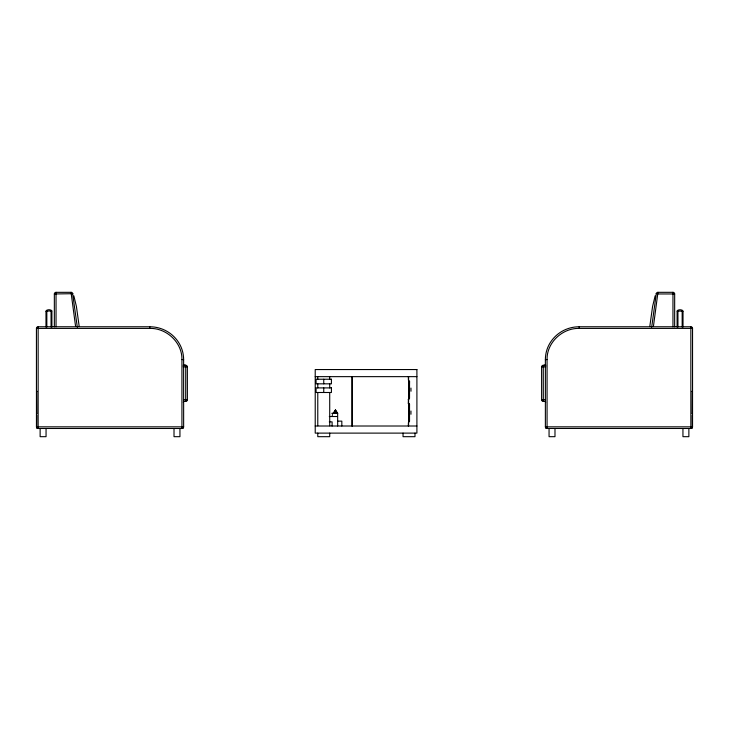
<?xml version="1.0" encoding="UTF-8"?>
<svg xmlns="http://www.w3.org/2000/svg" width="729" height="729" viewBox="0 0 729 729"><rect width="100%" height="100%" fill="white"/><g stroke="black" fill="none" stroke-linecap="round" stroke-linejoin="round"><path stroke-width="1.09" d="M54.347 326.82L54.347 293.96A1.668 1.668 0 0 1 56.042 292.338L71.041 292.32L75.579 326.41M408.577 421.007L408.577 421.617M408.577 398.663L408.723 381.139M409.452 413.279L409.452 412.049M409.452 390.334L409.452 388.931M409.534 421.271L409.534 404.085M409.534 398.316L409.534 381.34M409.534 421.353L409.361 421.836L409.361 414.865M408.395 403.465L408.404 402.982M408.723 399.2L408.541 399.711L408.541 399.137M409.452 413.963L409.452 414.4M409.361 403.893L409.361 410.773M408.404 380.146L408.331 376.647M547.069 428.479L547.069 359.579C546.686 342.557 562.405 327.941 579.209 328.405L692.541 328.405L692.55 426.839A1.668 1.668 0 0 1 690.855 428.461L690.855 326.774L579.209 326.765A34.682 34.682 0 0 0 563.672 330.428C556.564 334.019 550.778 340.124 547.752 347.505A31.939 31.939 0 0 0 545.374 359.579L545.374 426.839A1.668 1.668 0 0 0 547.069 428.461L691.511 428.479L692.277 427.732L692.222 415.339M184.2 365.22L185.749 365.265L185.695 401.406L183.48 401.415M45.982 327.02L45.982 311.183C46.674 309.251 51.221 309.196 51.896 311.183L51.896 327.02M332.533 414.582L332.242 415.53M335.158 413.307L335.468 410.017L337.737 413.307L331.75 413.307M653.421 326.41L657.959 292.32L672.958 292.32A1.668 1.668 0 0 1 674.671 293.96L674.653 326.82M649.785 326.574L652.573 306.544L655.152 295.828M651.68 327.203L656.291 293.669A1.677 1.677 0 0 1 657.959 292.329M36.814 415.266L36.723 427.732L37.489 428.479L181.931 428.479A1.668 1.668 0 0 0 183.644 426.839L183.626 359.579A31.939 31.939 0 0 0 181.248 347.505C178.222 340.133 172.436 334.01 165.328 330.437A34.682 34.682 0 0 0 149.791 326.774L38.145 326.765A1.668 1.668 0 0 0 36.432 328.405L36.45 426.839A1.668 1.668 0 0 0 38.145 428.461L38.145 326.774M334.565 412.486L335.468 410.017L337.181 413.307M410.992 391.245L410.956 388.065M72.854 293.432L72.727 293.632A1.677 1.677 0 0 0 71.041 292.329M410.956 414.272L410.956 411.01M333.007 413.307L335.468 410.017M72.627 293.678L77.32 327.203M72.49 293.705L54.356 293.96M544.326 365.238L543.251 365.265A1.668 1.668 0 0 0 541.601 366.906L541.62 399.774A1.668 1.668 0 0 0 543.305 401.397L545.52 401.415M544.681 365.229L545.83 365.202M544.8 365.22L543.26 365.466M545.802 366.833L541.647 366.906M674.644 293.96L657.959 293.96L656.155 293.45M683.018 327.02L683.018 311.183C682.326 309.242 677.788 309.269 677.104 311.183L677.104 327.02M45.991 311.183L51.832 310.882L51.057 310.354L51.057 327.02M683.009 311.183L677.113 311.037L677.943 310.354L677.943 327.02M36.459 328.405L149.791 328.405C166.595 327.941 182.314 342.557 181.931 359.579L181.931 428.479M181.931 359.579L183.617 359.579M545.383 359.579L547.069 359.579M183.152 366.833L187.371 366.906L187.38 399.774A1.668 1.668 0 0 1 185.695 401.397M315.22 376.647L416.906 376.647M36.842 391.646L36.732 391.655A1.668 1.668 0 0 1 36.833 391.054M692.158 391.646L692.268 391.655A1.668 1.668 0 0 0 692.167 391.054M183.48 399.774L187.371 399.774M541.629 399.774L545.52 399.774M36.723 391.537L36.842 413.179M692.158 413.179L692.277 391.537M329.298 416.514L337.117 416.514M337.682 421.134L341.828 421.134L341.828 426.009M329.289 421.872L332.105 421.872L332.114 426.009M315.22 426.009L416.906 426.009M36.459 426.839L183.617 426.839M545.383 426.839L692.541 426.839M36.732 427.659L37.571 427.659M691.429 427.659L692.268 427.659M183.17 365.202L184.319 365.229M184.674 365.238L185.385 365.256M73.848 295.828L76.427 306.544L79.215 326.574M543.269 365.794L543.305 401.406M408.404 399.683L408.395 399.1L408.331 403.574M408.331 426.009L408.404 422.656M409.534 380.966L409.361 387.819M409.361 398.754L409.361 391.92M408.723 404.085L408.723 421.007M408.577 381.076L408.577 381.531M408.577 404.021L408.577 404.477M688.869 428.479L688.869 436.68L682.945 436.68L682.945 428.479M682.171 310.39L682.171 327.02M672.958 292.32L672.958 326.82M579.209 326.774L579.209 328.405M554.988 428.479L554.988 436.68L549.055 436.68L549.055 428.479M414.983 433.117L414.983 436.68L403.046 436.68L403.046 433.117M408.595 376.647L408.595 426.009M352.253 376.647L352.253 426.009M351.998 376.647L351.998 426.009M337.655 413.307L337.682 426.009M329.718 376.483L329.718 379.235M329.718 383.828L329.718 387.901M329.718 392.494L329.718 425.791M329.718 433.117L329.718 436.68L317.78 436.68L317.78 433.117M323.749 379.235L323.749 383.828M323.749 387.901L323.749 392.494M317.78 376.483L317.78 379.235M317.78 383.828L317.78 387.901M317.78 392.494L317.78 425.791M179.945 428.479L179.945 436.68L174.012 436.68L174.012 428.479M149.791 326.774L149.791 328.405M56.042 292.32L56.042 326.82M46.829 310.39L46.829 327.02M46.055 428.479L46.055 436.68L40.131 436.68L40.131 428.479M692.295 413.188A1.668 1.668 0 0 1 692.167 413.79M690.855 326.783A1.668 1.668 0 0 1 692.568 328.405M546.75 428.534A2.069 1.531 0 0 1 545.565 427.467M545.565 402.426A2.069 1.531 0 0 1 545.675 402.162M36.833 413.79A1.668 1.668 0 0 1 36.705 413.188M183.435 427.467A2.069 1.531 0 0 1 182.25 428.534M183.325 402.162A2.069 1.531 0 0 1 183.435 402.426M185.749 365.284A1.668 1.668 0 0 1 187.399 366.906M409.452 391.127L409.452 391.181M416.906 369.548L315.22 369.548L315.22 433.117L416.906 433.117L416.906 369.548M331.422 379.235L316.076 379.235L316.076 383.828L331.422 383.828L331.422 379.235M331.422 387.901L316.076 387.901L316.076 392.494L331.422 392.494L331.422 387.901"/></g></svg>
